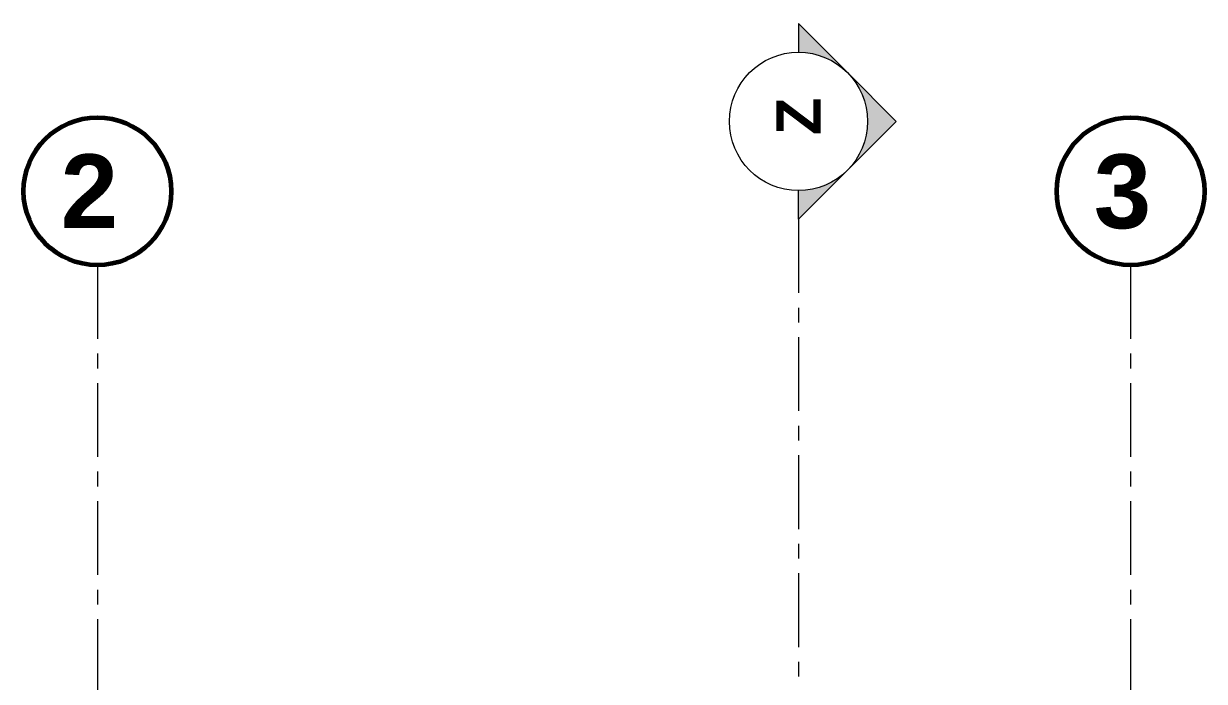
# Model space of a CAD drawing. Header units: inches. Extents: x -38 to 5698, y -33 to 92.
# Drawn here: x 293.32 to 301.32, y 43.08 to 47.54 of the extents above; entities that cross this region are included whole.
import ezdxf

# ---------------------------------------------------------------- set-up
doc = ezdxf.new("R2010")
doc.units = ezdxf.units.IN
doc.header["$MEASUREMENT"] = 0
doc.linetypes.add('Punto & Raya', pattern=[0.65, 0.5, -0.075, 0, -0.075])
doc.layers.add('02 _ ARQ _ ALB _ Ejes Generales', color=7, linetype='Continuous')
doc.layers.add('Marcador - Secciones', color=251, linetype='Continuous')
doc.styles.add('Estilo_Generado_1', font='swisseb.ttf')

msp = doc.modelspace()

# ---------------------------------------------------------------- hatches: boundary and pattern name
at = {"layer": 'Marcador - Secciones', "linetype": 'Continuous', "lineweight": 13}
for points in [[(298.57, 47.5361), (298.57, 47.342, -0.198912), (298.9013, 47.2048)], [(298.9013, 47.2048, -0.414214), (298.9013, 46.5423), (299.2325, 46.8736)], [(298.57, 46.2111), (298.9013, 46.5423, -0.198912), (298.57, 46.4051)]]:
    msp.add_hatch(color=7, dxfattribs=at).paths.add_polyline_path(points)

# ---------------------------------------------------------------- linework, layer by layer
at = {"layer": '02 _ ARQ _ ALB _ Ejes Generales', "color": 251, "linetype": 'Punto & Raya', "lineweight": 13}
for p, q in [((293.82, 45.9), (293.82, 2.05)), ((300.82, 45.9), (300.82, 2.05))]:
    msp.add_line(p, q, dxfattribs=at)
at = {"layer": '02 _ ARQ _ ALB _ Ejes Generales', "color": 7, "linetype": 'Continuous', "lineweight": 60}
for centre in [(293.82, 46.4), (300.82, 46.4)]:
    msp.add_circle(centre, 0.5, dxfattribs=at)
at = {"layer": 'Marcador - Secciones', "color": 251, "linetype": 'Punto & Raya', "lineweight": 13}
msp.add_line((298.57, 46.2111), (298.57, 0.8878), dxfattribs=at)
at = {"layer": 'Marcador - Secciones', "color": 7, "linetype": 'Continuous', "lineweight": 13, "flags": 128}
for points in [[(298.9013, 47.2048), (298.57, 47.5361), (298.57, 47.342, -0.198912)], [(298.9013, 46.5423), (298.57, 46.2111), (298.57, 46.4051, 0.198912)]]:
    msp.add_lwpolyline(points, format="xyb", dxfattribs=at)
msp.add_lwpolyline([(298.9013, 46.5423), (299.2325, 46.8736), (298.9013, 47.2048)], dxfattribs=at)
at = {"layer": 'Marcador - Secciones', "color": 7, "linetype": 'Continuous', "lineweight": 13}
msp.add_circle((298.57, 46.8736), 0.4685, dxfattribs=at)

# ---------------------------------------------------------------- texts
at = {"layer": '02 _ ARQ _ ALB _ Ejes Generales', "color": 7, "lineweight": 30, "char_height": 0.5, "attachment_point": 1, "style": 'Estilo_Generado_1'}
for s, insert in [('\\A1;{\\pql;\\pt0;\\fSwis721 Ex BT|b1|i0|c0|p34;2}', (293.5709, 46.65)), ('\\A1;{\\pql;\\pt0;\\fSwis721 Ex BT|b1|i0|c0|p34;3}', (300.5709, 46.65))]:
    msp.add_mtext(s, dxfattribs=dict(at, insert=insert))
at = {"layer": 'Marcador - Secciones', "color": 5, "lineweight": 25, "insert": (298.72, 47.0354), "char_height": 0.3, "attachment_point": 9, "rotation": 90, "style": 'Estilo_Generado_1'}
msp.add_mtext('\\A1;{\\pqr;\\pt0;\\fSwis721 Ex BT|b1|i0|c0|p34;Z}', dxfattribs=at)

doc.saveas('drawing.dxf')
